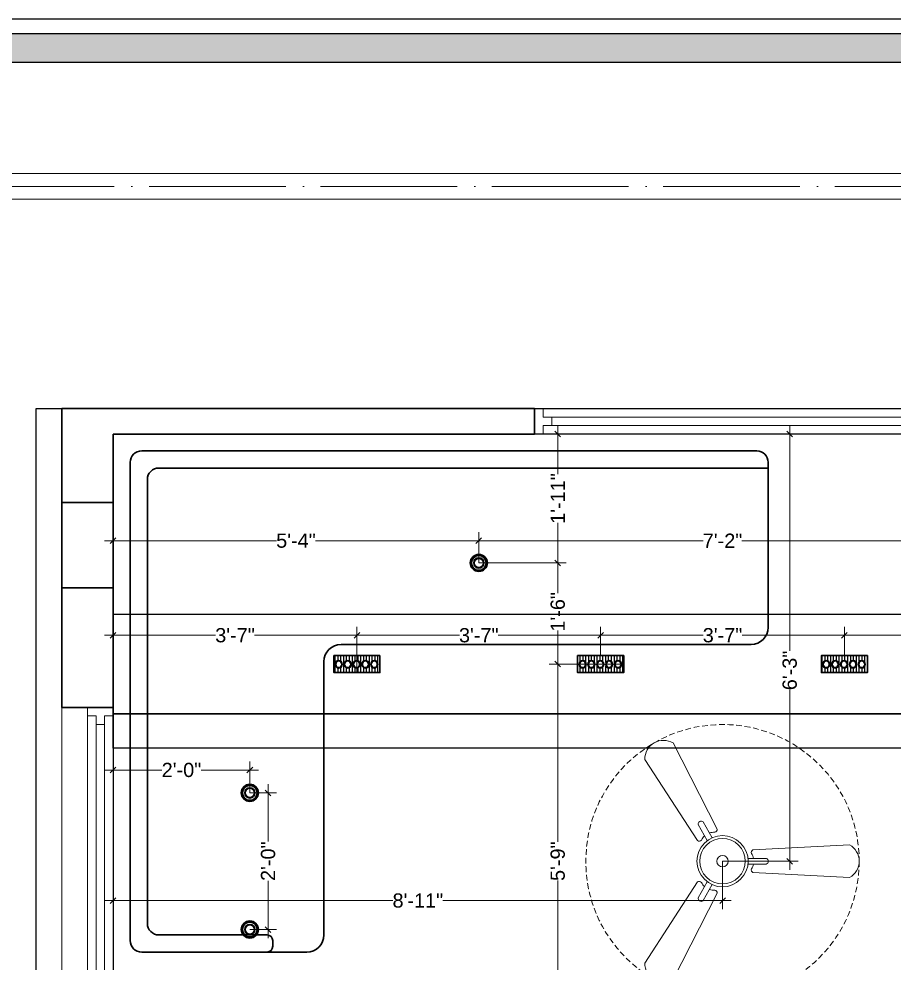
# Model space of a CAD drawing. Header units: millimetres. Extents: x 145796 to 148307, y -176303 to -174465.
# Drawn here: x 146866.1 to 147019.7, y -175955.5 to -175789.7 of the extents above; entities that cross this region are included whole.
import ezdxf

# ---------------------------------------------------------------- set-up
doc = ezdxf.new("R2010")
doc.units = ezdxf.units.MM
doc.header["$MEASUREMENT"] = 0
doc.header["$PDMODE"] = 2
doc.linetypes.add('ACAD_ISO04W100', pattern=[30, 24, -3, 0, -3])
doc.linetypes.add('DASHED', pattern=[0.75, 0.5, -0.25])
doc.layers.get('Defpoints').update_dxf_attribs({"color": 220})
for name, color, linetype, lineweight in [('COLUMN', 1, 'Continuous', 30), ('dim05', 1, 'Continuous', 13), ('Electrical', 84, 'Continuous', 30), ('FALSE CEILING', 6, 'Continuous', 30), ('FURNITURE', 32, 'Continuous', 9), ('GROUND FLOOR', 7, 'Continuous', 9), ('NAME PLATE', 7, 'Continuous', 25), ('SECOND FLOOR', 7, 'Continuous', 9), ('SECOND FLOOR  ( PLINE )', 251, 'Continuous', 30), ('SECOND FLOOR ( DW_RAIL )', 7, 'Continuous', 9), ('wall', 7, 'Continuous', 30)]:
    doc.layers.add(name, color=color, linetype=linetype, lineweight=lineweight)
doc.layers.add('hatch', color=250, linetype='Continuous', lineweight=9, transparency=0.5)
doc.layers.add('XX~SLAB ( PLINE )', color=251, linetype='Continuous', plot=False)
doc.styles.add('Aerial', font='arial.ttf')
doc.dimstyles.new('Cn_BT_9 ( BOLD )', dxfattribs={"dimtxt": 2.5, "dimasz": 1, "dimexe": 1.5, "dimexo": 0, "dimgap": 0.09, "dimtad": 0, "dimdec": 0, "dimzin": 3, "dimdsep": 46, "dimlunit": 4, "dimtxsty": 'Aerial', "dimblk": 'OBLIQUE', "dimcen": 0.09, "dimdle": 1.5, "dimclrd": 1, "dimclre": 1, "dimclrt": 5, "dimadec": 0, "dimazin": 0, "dimtfac": 0.75, "dimtdec": 0, "dimtofl": 0, "dimtmove": 0, "dimatfit": 3, "dimldrblk": 'OBLIQUE', "dimfxl": 0, "dimtolj": 1, "dimtzin": 0, "dimlwd": 15, "dimlwe": 15, "dimarcsym": 0})

# ---------------------------------------------------------------- blocks, each defined once
blk = doc.blocks.new('ceiling')
at = {"layer": 'FURNITURE', "color": 9, "lineweight": 30, "true_color": 0xc7c8ca}
for p, q in [((142904.89, -176849.37, -0.13), (143012.89, -176849.37, -0.13)), ((142902.89, -176935.37, -0.13), (142902.89, -176851.37, -0.13)), ((143014.89, -176851.37, -0.13), (143014.89, -176880.36, -0.13)), ((142907.89, -176852.37, -0.13), (143014.89, -176852.37, -0.13)), ((142905.89, -176932.37, -0.13), (142905.89, -176854.37, -0.13)), ((143011.89, -176883.36, -0.13), (142939.89, -176883.36, -0.13)), ((142936.89, -176886.36, -0.13), (142936.89, -176934.37, -0.13)), ((142926.89, -176934.37, -0.13), (142907.89, -176934.37, -0.13)), ((142927.89, -176935.37, -0.13), (142927.89, -176936.37, -0.13)), ((142933.89, -176937.37, -0.13), (142904.89, -176937.37, -0.13))]:
    blk.add_line(p, q, dxfattribs=at)
for centre, radius, start, end in [((142904.89, -176851.37, -0.13), 2, 90, 180), ((143012.89, -176851.37, -0.13), 2, 0, 90), ((142907.89, -176854.37, -0.13), 2, 90, 180), ((143011.89, -176880.36, -0.13), 3, 270, 0), ((142939.89, -176886.36, -0.13), 3, 90, 180), ((142907.89, -176932.37, -0.13), 2, 180, 270), ((142926.89, -176935.37, -0.13), 1, 0, 90), ((142933.89, -176934.37, -0.13), 3, 270, 0), ((142904.89, -176935.37, -0.13), 2, 180, 270), ((142926.89, -176936.37, -0.13), 1, 270, 0)]:
    blk.add_arc(centre, radius, start, end, dxfattribs=at)
blk = doc.blocks.new('LAYOUT FILE')
at = {"layer": 'NAME PLATE', "true_color": 0xd39e00}
h = blk.add_hatch(color=42, dxfattribs=at)
h.paths.add_polyline_path([(3346889.83, -513806.18), (3346889.83, -514260.7), (3347535.56, -514260.7), (3347535.56, -513806.18)])
h.paths.add_polyline_path([(3346894.36, -513810.71), (3347531.03, -513810.71), (3347531.03, -514256.17), (3346894.36, -514256.17)], flags=16)
at = {"layer": 'NAME PLATE', "color": 42, "true_color": 0xd39e00}
for points in [[(3346887.56, -513803.91), (3347537.83, -513803.91), (3347537.83, -514262.96), (3346887.56, -514262.96)], [(3346889.83, -513806.18), (3347535.56, -513806.18), (3347535.56, -514260.7), (3346889.83, -514260.7)], [(3346894.36, -513810.71), (3347531.03, -513810.71), (3347531.03, -514256.17), (3346894.36, -514256.17)]]:
    blk.add_lwpolyline(points, close=True, dxfattribs=at)
blk = doc.blocks.new('w')
at = {"layer": 'Electrical', "lineweight": 25, "true_color": 0x000000}
h = blk.add_hatch(dxfattribs=at)
h.set_pattern_fill('ANSI31', color=18, scale=4, angle=225)
h.set_pattern_definition([(270, (3371208.62173, -539867.7139), (0.5, -2e-16), [])])
h.paths.add_polyline_path([(3358215.1, -518899.88), (3358215.97, -518898.83, -0.675401), (3358216.43, -518897.69, -0.15536), (3358216.81, -518897.81), (3358217.43, -518897.06), (3358217.43, -518896.88), (3358209.34, -518896.88), (3358209.34, -518899.88)])
h.paths.add_polyline_path([(3358210.2, -518899.01, -1), (3358210.2, -518897.69, -1)], flags=16)
h.paths.add_polyline_path([(3358211.76, -518897.69, -1), (3358211.76, -518899.01, -1)], flags=16)
h.paths.add_polyline_path([(3358210.2, -518898.88, -1), (3358210.2, -518897.82, -1)], flags=0)
h.paths.add_polyline_path([(3358211.76, -518897.82, -1), (3358211.76, -518898.88, -1)], flags=0)
h.paths.add_polyline_path([(3358213.32, -518897.69, -1), (3358213.32, -518899.01, -1)], flags=16)
h.paths.add_polyline_path([(3358213.32, -518897.82, -1), (3358213.32, -518898.88, -1)], flags=0)
h.paths.add_polyline_path([(3358214.87, -518897.69, -1), (3358214.87, -518899.01, -1)], flags=16)
h.paths.add_polyline_path([(3358214.87, -518897.82, -1), (3358214.87, -518898.88, -1)], flags=0)
h.paths.add_polyline_path([(3358215.97, -518898.83), (3358215.1, -518899.88), (3358217.43, -518899.88), (3358217.43, -518897.06), (3358216.81, -518897.81, -0.731062), (3358216.43, -518899.01, -0.193744)], flags=17)
at = {"layer": 'Electrical', "color": 240, "true_color": 0xed1f24}
blk.add_lwpolyline([(3358217.43, -518899.88), (3358209.34, -518899.88), (3358209.34, -518896.88), (3358217.43, -518896.88)], close=True, dxfattribs=at)
at = {"layer": 'Electrical', "color": 18, "lineweight": 25, "true_color": 0x000000}
for centre, radius in [((3358210.2, -518898.35), 0.662), ((3358210.2, -518898.35), 0.53), ((3358211.76, -518898.35), 0.662), ((3358211.76, -518898.35), 0.53), ((3358213.32, -518898.35), 0.662), ((3358213.32, -518898.35), 0.53), ((3358214.87, -518898.35), 0.662), ((3358214.87, -518898.35), 0.53), ((3358216.43, -518898.35), 0.662), ((3358216.43, -518898.35), 0.53)]:
    blk.add_circle(centre, radius, dxfattribs=at)
blk = doc.blocks.new('3we')
at = {"layer": 'Electrical', "color": 18, "ltscale": 8, "true_color": 0x000000}
for radius in [1.5, 1.3, 0.904, 0.804]:
    blk.add_circle((56069.75, 46700.94), radius, dxfattribs=at)
blk = doc.blocks.new('fan plan')
at = {"layer": 'Electrical', "lineweight": 15, "ltscale": 20}
for p, q in [((4593.5, 3687.63), (4594.38, 3670.64)), ((4598.38, 3670.64), (4599.27, 3687.63)), ((4595.88, 3669.78), (4595.88, 3673.02)), ((4596.88, 3673), (4596.88, 3669.78)), ((4590.77, 3664.38), (4575.61, 3656.65)), ((4589.48, 3661.9), (4592.26, 3663.51)), ((4600.5, 3663.51), (4603.31, 3661.89)), ((4617.15, 3656.65), (4601.99, 3664.38)), ((4592.76, 3662.64), (4589.95, 3661.02)), ((4602.79, 3661.04), (4600, 3662.64)), ((4578.5, 3651.66), (4592.77, 3660.92)), ((4599.99, 3660.92), (4614.26, 3651.66))]:
    blk.add_line(p, q, dxfattribs=at)
at = {"layer": 'Electrical', "linetype": 'DASHED', "lineweight": 15, "ltscale": 2}
blk.add_circle((4596.38, 3665.31), 24, dxfattribs=at)
at = {"layer": 'Electrical', "lineweight": 15, "ltscale": 20}
for centre, major_axis, start_param, end_param in [((4596.38, 3686), (2.34, 2.34), -0.272136, 1.842967), ((4596.38, 3672.83), (0.376, 0.376), -0.465536, 1.983618), ((4596.38, 3665.31), (3.18, -3.18), 3.14161, 9.424795), ((4596.38, 3665.31), (2.83, -2.83), 1.749190548672175e-05, 6.283202799085073), ((4594.85, 3670.9), (0.382, 0.382), 2.863014, 4.257784), ((4596.38, 3668.39), (1.71, -1.71), 2.565057, 2.951308), ((4596.38, 3668.39), (1.71, 1.71), 0.19032, 0.57657), ((4597.91, 3670.9), (0.382, -0.382), 5.167028, 6.561799), ((4596.38, 3665.31), (0.707, 0.707), 1.570814, 7.853999), ((4590.78, 3663.84), (0.382, -0.382), 0.978238, 2.373008), ((4593.72, 3663.77), (1.71, -1.71), 3.855511, 4.241762), ((4599.05, 3663.77), (1.71, 1.71), 5.183051, 5.569301), ((4601.98, 3663.84), (0.382, -0.382), 2.339416, 3.734186), ((4589.87, 3661.55), (0.376, -0.376), 3.199655, 5.648809), ((4593.72, 3663.77), (1.71, -1.71), 4.659452, 5.045703), ((4592.31, 3661.2), (0.382, 0.382), -1.325776, 0.068994), ((4600.46, 3661.2), (0.382, -0.382), 3.072633, 4.467404), ((4599.05, 3663.77), (1.71, 1.71), 4.37911, 4.765361), ((4602.9, 3661.56), (0.376, 0.376), 3.723254, 6.172408), ((4578.47, 3654.97), (2.34, -2.34), 3.393055, 5.508159), ((4614.3, 3654.97), (2.34, -2.34), 5.48745, 7.602554)]:
    blk.add_ellipse(centre, major_axis=major_axis, ratio=1, start_param=start_param, end_param=end_param, dxfattribs=at)
blk = doc.blocks.new('_Oblique')
at = {"layer": 'wall', "color": 0, "lineweight": -2}
blk.add_line((-0.5, -0.5), (0.5, 0.5), dxfattribs=at)
blk = doc.blocks.new('*D190')
at = {"layer": 'Defpoints', "color": 0, "ltscale": 10, "transparency": 16777216}
for p in [(146906.62, -175925.64), (146906.62, -175949.64, -0.13), (146909.83, -175949.64)]:
    blk.add_point(p, dxfattribs=at)
at = {"layer": 'FURNITURE', "color": 1, "lineweight": 15, "ltscale": 10, "transparency": 16777216}
for p, q in [((146909.83, -175924.14), (146909.83, -175934.21)), ((146906.62, -175925.64), (146911.33, -175925.64)), ((146909.83, -175951.14), (146909.83, -175941.07)), ((146906.62, -175949.64), (146911.33, -175949.64))]:
    blk.add_line(p, q, dxfattribs=at)
for p, rotation in [((146909.83, -175925.64), 90), ((146909.83, -175949.64), 270)]:
    blk.add_blockref('_Oblique', p, dxfattribs=dict(at, rotation=rotation))
at = {"layer": 'FURNITURE', "color": 5, "ltscale": 10, "transparency": 16777216, "insert": (146909.83, -175937.64), "char_height": 2.5, "attachment_point": 5, "rotation": 90, "style": 'Aerial'}
blk.add_mtext('\\A1;2\'-0"', dxfattribs=at)
blk = doc.blocks.new('*D191')
at = {"layer": 'Defpoints', "color": 0, "ltscale": 10, "transparency": 16777216}
for p in [(146925.42, -175897.97), (146882.62, -175903.02, -0.88), (146925.42, -175904.52, -0.88)]:
    blk.add_point(p, dxfattribs=at)
at = {"layer": 'FURNITURE', "color": 1, "lineweight": 15, "ltscale": 10, "transparency": 16777216}
for p, q in [((146881.12, -175897.97), (146900.61, -175897.97)), ((146882.62, -175903.02), (146882.62, -175896.47)), ((146926.92, -175897.97), (146907.44, -175897.97)), ((146925.42, -175904.52), (146925.42, -175896.47))]:
    blk.add_line(p, q, dxfattribs=at)
at = {"layer": 'FURNITURE', "color": 1, "lineweight": 15, "ltscale": 10, "transparency": 16777216, "rotation": 180}
blk.add_blockref('_Oblique', (146882.62, -175897.97), dxfattribs=at)
at = {"layer": 'FURNITURE', "color": 1, "lineweight": 15, "ltscale": 10, "transparency": 16777216}
blk.add_blockref('_Oblique', (146925.42, -175897.97), dxfattribs=at)
at = {"layer": 'FURNITURE', "color": 5, "ltscale": 10, "transparency": 16777216, "insert": (146904.02, -175897.97), "char_height": 2.5, "attachment_point": 5, "style": 'Aerial'}
blk.add_mtext('\\A1;3\'-7"', dxfattribs=at)
blk = doc.blocks.new('*D192')
at = {"layer": 'Defpoints', "color": 0, "ltscale": 10, "transparency": 16777216}
for p in [(146968.22, -175897.97), (146968.22, -175901.52, -0.88), (146925.42, -175904.52, -0.88)]:
    blk.add_point(p, dxfattribs=at)
at = {"layer": 'FURNITURE', "color": 1, "lineweight": 15, "ltscale": 10, "transparency": 16777216}
for p, q in [((146923.92, -175897.97), (146943.41, -175897.97)), ((146925.42, -175904.52), (146925.42, -175896.47)), ((146969.72, -175897.97), (146950.24, -175897.97)), ((146968.22, -175901.52), (146968.22, -175896.47))]:
    blk.add_line(p, q, dxfattribs=at)
at = {"layer": 'FURNITURE', "color": 1, "lineweight": 15, "ltscale": 10, "transparency": 16777216, "rotation": 180}
blk.add_blockref('_Oblique', (146925.42, -175897.97), dxfattribs=at)
at = {"layer": 'FURNITURE', "color": 1, "lineweight": 15, "ltscale": 10, "transparency": 16777216}
blk.add_blockref('_Oblique', (146968.22, -175897.97), dxfattribs=at)
at = {"layer": 'FURNITURE', "color": 5, "ltscale": 10, "transparency": 16777216, "insert": (146946.82, -175897.97), "char_height": 2.5, "attachment_point": 5, "style": 'Aerial'}
blk.add_mtext('\\A1;3\'-7"', dxfattribs=at)
blk = doc.blocks.new('*D193')
at = {"layer": 'Defpoints', "color": 0, "ltscale": 10, "transparency": 16777216}
for p in [(147011.02, -175897.97), (146968.22, -175901.52, -0.88), (147011.02, -175901.52, -0.88)]:
    blk.add_point(p, dxfattribs=at)
at = {"layer": 'FURNITURE', "color": 1, "lineweight": 15, "ltscale": 10, "transparency": 16777216}
for p, q in [((146966.72, -175897.97), (146986.21, -175897.97)), ((146968.22, -175901.52), (146968.22, -175896.47)), ((147012.52, -175897.97), (146993.04, -175897.97)), ((147011.02, -175901.52), (147011.02, -175896.47))]:
    blk.add_line(p, q, dxfattribs=at)
at = {"layer": 'FURNITURE', "color": 1, "lineweight": 15, "ltscale": 10, "transparency": 16777216, "rotation": 180}
blk.add_blockref('_Oblique', (146968.22, -175897.97), dxfattribs=at)
at = {"layer": 'FURNITURE', "color": 1, "lineweight": 15, "ltscale": 10, "transparency": 16777216}
blk.add_blockref('_Oblique', (147011.02, -175897.97), dxfattribs=at)
at = {"layer": 'FURNITURE', "color": 5, "ltscale": 10, "transparency": 16777216, "insert": (146989.62, -175897.97), "char_height": 2.5, "attachment_point": 5, "style": 'Aerial'}
blk.add_mtext('\\A1;3\'-7"', dxfattribs=at)
blk = doc.blocks.new('*D194')
at = {"layer": 'Defpoints', "color": 0, "ltscale": 10, "transparency": 16777216}
for p in [(147053.82, -175897.97), (147011.02, -175901.52, -0.88), (147053.82, -175901.52, -0.88)]:
    blk.add_point(p, dxfattribs=at)
at = {"layer": 'FURNITURE', "color": 1, "lineweight": 15, "ltscale": 10, "transparency": 16777216}
for p, q in [((147009.52, -175897.97), (147029.01, -175897.97)), ((147011.02, -175901.52), (147011.02, -175896.47)), ((147055.32, -175897.97), (147035.84, -175897.97)), ((147053.82, -175901.52), (147053.82, -175896.47))]:
    blk.add_line(p, q, dxfattribs=at)
at = {"layer": 'FURNITURE', "color": 1, "lineweight": 15, "ltscale": 10, "transparency": 16777216, "rotation": 180}
blk.add_blockref('_Oblique', (147011.02, -175897.97), dxfattribs=at)
at = {"layer": 'FURNITURE', "color": 1, "lineweight": 15, "ltscale": 10, "transparency": 16777216}
blk.add_blockref('_Oblique', (147053.82, -175897.97), dxfattribs=at)
at = {"layer": 'FURNITURE', "color": 5, "ltscale": 10, "transparency": 16777216, "insert": (147032.42, -175897.97), "char_height": 2.5, "attachment_point": 5, "style": 'Aerial'}
blk.add_mtext('\\A1;3\'-7"', dxfattribs=at)
blk = doc.blocks.new('*D196')
at = {"layer": 'Defpoints', "color": 0, "ltscale": 10, "transparency": 16777216}
for p in [(146882.62, -175937.64, 0.75), (146989.62, -175937.64, -0.13), (146882.62, -175944.56)]:
    blk.add_point(p, dxfattribs=at)
at = {"layer": 'FURNITURE', "color": 1, "lineweight": 15, "ltscale": 10, "transparency": 16777216}
for p, q in [((146882.62, -175937.64), (146882.62, -175946.06)), ((146989.62, -175937.64), (146989.62, -175946.06)), ((146881.12, -175944.56), (146931.74, -175944.56)), ((146991.12, -175944.56), (146940.51, -175944.56))]:
    blk.add_line(p, q, dxfattribs=at)
at = {"layer": 'FURNITURE', "color": 1, "lineweight": 15, "ltscale": 10, "transparency": 16777216, "rotation": 180}
blk.add_blockref('_Oblique', (146882.62, -175944.56), dxfattribs=at)
at = {"layer": 'FURNITURE', "color": 1, "lineweight": 15, "ltscale": 10, "transparency": 16777216}
blk.add_blockref('_Oblique', (146989.62, -175944.56), dxfattribs=at)
at = {"layer": 'FURNITURE', "color": 5, "ltscale": 10, "transparency": 16777216, "insert": (146936.12, -175944.56), "char_height": 2.5, "attachment_point": 5, "style": 'Aerial'}
blk.add_mtext('\\A1;8\'-11"', dxfattribs=at)
blk = doc.blocks.new('*D197')
at = {"layer": 'Defpoints', "color": 0, "ltscale": 10, "transparency": 16777216}
for p in [(146989.62, -175862.64, -0.13), (147001.42, -175862.64), (146989.62, -175937.64)]:
    blk.add_point(p, dxfattribs=at)
at = {"layer": 'FURNITURE', "color": 1, "lineweight": 15, "ltscale": 10, "transparency": 16777216}
for p, q in [((147001.42, -175861.14), (147001.42, -175900.72)), ((146989.62, -175862.64), (147002.92, -175862.64)), ((147001.42, -175939.14), (147001.42, -175907.56)), ((146989.62, -175937.64), (147002.92, -175937.64))]:
    blk.add_line(p, q, dxfattribs=at)
for p, rotation in [((147001.42, -175862.64), 90), ((147001.42, -175937.64), 270)]:
    blk.add_blockref('_Oblique', p, dxfattribs=dict(at, rotation=rotation))
at = {"layer": 'FURNITURE', "color": 5, "ltscale": 10, "transparency": 16777216, "insert": (147001.42, -175904.14), "char_height": 2.5, "attachment_point": 5, "rotation": 90, "style": 'Aerial'}
blk.add_mtext('\\A1;6\'-3"', dxfattribs=at)
blk = doc.blocks.new('*D198')
at = {"layer": 'Defpoints', "color": 0, "ltscale": 10, "transparency": 16777216}
for p in [(146946.82, -175885.25, -0.88), (146960.69, -175903.02), (146972.27, -175903.02, -0.88)]:
    blk.add_point(p, dxfattribs=at)
at = {"layer": 'FURNITURE', "color": 1, "lineweight": 15, "ltscale": 10, "transparency": 16777216}
for p, q in [((146960.69, -175883.75), (146960.69, -175890.56)), ((146946.82, -175885.25), (146962.19, -175885.25)), ((146960.69, -175904.52), (146960.69, -175897.15)), ((146972.27, -175903.02), (146959.19, -175903.02))]:
    blk.add_line(p, q, dxfattribs=at)
for p, rotation in [((146960.69, -175885.25), 90), ((146960.69, -175903.02), 270)]:
    blk.add_blockref('_Oblique', p, dxfattribs=dict(at, rotation=rotation))
at = {"layer": 'FURNITURE', "color": 5, "ltscale": 10, "transparency": 16777216, "insert": (146960.69, -175893.85), "char_height": 2.5, "attachment_point": 5, "rotation": 90, "style": 'Aerial'}
blk.add_mtext('\\A1;1\'-6"', dxfattribs=at)
blk = doc.blocks.new('*D199')
at = {"layer": 'Defpoints', "color": 0, "ltscale": 10, "transparency": 16777216}
for p in [(146972.27, -175903.02, -0.88), (146960.69, -175972.25), (146972.27, -175972.25, -0.88)]:
    blk.add_point(p, dxfattribs=at)
at = {"layer": 'FURNITURE', "color": 1, "lineweight": 15, "ltscale": 10, "transparency": 16777216}
for p, q in [((146960.69, -175901.52), (146960.69, -175934.23)), ((146972.27, -175903.02), (146959.19, -175903.02)), ((146960.69, -175973.75), (146960.69, -175941.05)), ((146972.27, -175972.25), (146959.19, -175972.25))]:
    blk.add_line(p, q, dxfattribs=at)
for p, rotation in [((146960.69, -175903.02), 90), ((146960.69, -175972.25), 270)]:
    blk.add_blockref('_Oblique', p, dxfattribs=dict(at, rotation=rotation))
at = {"layer": 'FURNITURE', "color": 5, "ltscale": 10, "transparency": 16777216, "insert": (146960.69, -175937.64), "char_height": 2.5, "attachment_point": 5, "rotation": 90, "style": 'Aerial'}
blk.add_mtext('\\A1;5\'-9"', dxfattribs=at)
blk = doc.blocks.new('*D207')
at = {"layer": 'Defpoints', "color": 0, "ltscale": 10, "transparency": 16777216}
for p in [(146882.62, -175921.63), (146882.62, -175925.64, -0.13), (146906.62, -175925.64)]:
    blk.add_point(p, dxfattribs=at)
at = {"layer": 'FURNITURE', "color": 1, "lineweight": 15, "ltscale": 10, "transparency": 16777216}
for p, q in [((146882.62, -175925.64), (146882.62, -175920.13)), ((146906.62, -175925.64), (146906.62, -175920.13)), ((146881.12, -175921.63), (146891.19, -175921.63)), ((146908.12, -175921.63), (146898.06, -175921.63))]:
    blk.add_line(p, q, dxfattribs=at)
at = {"layer": 'FURNITURE', "color": 1, "lineweight": 15, "ltscale": 10, "transparency": 16777216, "rotation": 180}
blk.add_blockref('_Oblique', (146882.62, -175921.63), dxfattribs=at)
at = {"layer": 'FURNITURE', "color": 1, "lineweight": 15, "ltscale": 10, "transparency": 16777216}
blk.add_blockref('_Oblique', (146906.62, -175921.63), dxfattribs=at)
at = {"layer": 'FURNITURE', "color": 5, "ltscale": 10, "transparency": 16777216, "insert": (146894.62, -175921.63), "char_height": 2.5, "attachment_point": 5, "style": 'Aerial'}
blk.add_mtext('\\A1;2\'-0"', dxfattribs=at)
blk = doc.blocks.new('*D209')
at = {"layer": 'Defpoints', "color": 0, "ltscale": 10, "transparency": 16777216}
for p in [(146956.62, -175862.64, -0.13), (146960.69, -175862.64), (146946.82, -175885.25, -0.88)]:
    blk.add_point(p, dxfattribs=at)
at = {"layer": 'FURNITURE', "color": 1, "lineweight": 15, "ltscale": 10, "transparency": 16777216}
for p, q in [((146960.69, -175861.14), (146960.69, -175869.68)), ((146956.62, -175862.64), (146962.19, -175862.64)), ((146960.69, -175886.75), (146960.69, -175878.21)), ((146946.82, -175885.25), (146962.19, -175885.25))]:
    blk.add_line(p, q, dxfattribs=at)
for p, rotation in [((146960.69, -175862.64), 90), ((146960.69, -175885.25), 270)]:
    blk.add_blockref('_Oblique', p, dxfattribs=dict(at, rotation=rotation))
at = {"layer": 'FURNITURE', "color": 5, "ltscale": 10, "transparency": 16777216, "insert": (146960.69, -175873.95), "char_height": 2.5, "attachment_point": 5, "rotation": 90, "style": 'Aerial'}
blk.add_mtext('\\A1;1\'-11"', dxfattribs=at)
blk = doc.blocks.new('*D228')
at = {"layer": 'Defpoints', "color": 0, "ltscale": 10, "transparency": 16777216}
for p in [(146882.62, -175881.36), (146882.62, -175885.25), (146946.82, -175885.25, -0.75)]:
    blk.add_point(p, dxfattribs=at)
at = {"layer": 'FURNITURE', "color": 1, "lineweight": 15, "ltscale": 10, "transparency": 16777216}
for p, q in [((146881.12, -175881.36), (146911.31, -175881.36)), ((146882.62, -175885.25), (146882.62, -175879.86)), ((146948.32, -175881.36), (146918.14, -175881.36)), ((146946.82, -175885.25), (146946.82, -175879.86))]:
    blk.add_line(p, q, dxfattribs=at)
at = {"layer": 'FURNITURE', "color": 1, "lineweight": 15, "ltscale": 10, "transparency": 16777216, "rotation": 180}
blk.add_blockref('_Oblique', (146882.62, -175881.36), dxfattribs=at)
at = {"layer": 'FURNITURE', "color": 1, "lineweight": 15, "ltscale": 10, "transparency": 16777216}
blk.add_blockref('_Oblique', (146946.82, -175881.36), dxfattribs=at)
at = {"layer": 'FURNITURE', "color": 5, "ltscale": 10, "transparency": 16777216, "insert": (146914.72, -175881.36), "char_height": 2.5, "attachment_point": 5, "style": 'Aerial'}
blk.add_mtext('\\A1;5\'-4"', dxfattribs=at)
blk = doc.blocks.new('*D229')
at = {"layer": 'Defpoints', "color": 0, "ltscale": 10, "transparency": 16777216}
for p in [(147032.42, -175881.36), (146946.82, -175885.25, -0.75), (147032.42, -175885.25, -1.63)]:
    blk.add_point(p, dxfattribs=at)
at = {"layer": 'FURNITURE', "color": 1, "lineweight": 15, "ltscale": 10, "transparency": 16777216}
for p, q in [((146945.32, -175881.36), (146986.22, -175881.36)), ((146946.82, -175885.25), (146946.82, -175879.86)), ((147033.92, -175881.36), (146993.03, -175881.36)), ((147032.42, -175885.25), (147032.42, -175879.86))]:
    blk.add_line(p, q, dxfattribs=at)
at = {"layer": 'FURNITURE', "color": 1, "lineweight": 15, "ltscale": 10, "transparency": 16777216, "rotation": 180}
blk.add_blockref('_Oblique', (146946.82, -175881.36), dxfattribs=at)
at = {"layer": 'FURNITURE', "color": 1, "lineweight": 15, "ltscale": 10, "transparency": 16777216}
blk.add_blockref('_Oblique', (147032.42, -175881.36), dxfattribs=at)
at = {"layer": 'FURNITURE', "color": 5, "ltscale": 10, "transparency": 16777216, "insert": (146989.62, -175881.36), "char_height": 2.5, "attachment_point": 5, "style": 'Aerial'}
blk.add_mtext('\\A1;7\'-2"', dxfattribs=at)

msp = doc.modelspace()

# ---------------------------------------------------------------- linework, layer by layer
at = {"layer": 'COLUMN', "elevation": -0.13}
msp.add_lwpolyline([(146873.62, -175874.64), (146882.62, -175874.64), (146882.62, -175889.64), (146873.62, -175889.64)], close=True, dxfattribs=at)
at = {"layer": 'FALSE CEILING', "lineweight": 25}
msp.add_lwpolyline([(147096.62, -176004.64), (147096.62, -175862.64), (146882.62, -175862.64), (146882.62, -176004.64)], close=True, dxfattribs=at)
at = {"layer": 'FALSE CEILING', "lineweight": 25, "elevation": -0.88}
for points in [[(147096.62, -175894.25), (147096.62, -175911.79), (146882.62, -175911.79), (146882.62, -175894.25)], [(147096.62, -175911.79), (147096.62, -175917.79), (146882.62, -175917.79), (146882.62, -175911.79)]]:
    msp.add_lwpolyline(points, close=True, dxfattribs=at)
at = {"layer": 'GROUND FLOOR'}
for p, q in [((146773.87, -175816.89, -0.13), (147274.12, -175816.89, -0.13)), ((146778.37, -175821.39, -0.13), (147274.12, -175821.39, -0.13))]:
    msp.add_line(p, q, dxfattribs=at)
at = {"layer": 'GROUND FLOOR', "color": 1, "linetype": 'ACAD_ISO04W100', "elevation": -0.13}
msp.add_lwpolyline([(147274.12, -175819.14), (146776.12, -175819.14), (146776.12, -176281.64), (147274.12, -176281.64)], dxfattribs=at)
at = {"layer": 'SECOND FLOOR'}
for p, q in [((146873.62, -175858.14, -0.13), (147274.12, -175858.14, -0.13)), ((146873.62, -175858.14, -0.13), (146873.62, -176167.14, -0.13)), ((146956.62, -175858.14, -0.13), (146956.62, -175862.64, -0.13)), ((146882.62, -176012.64, -0.13), (146882.62, -175862.64, -0.13)), ((146882.62, -175862.64, -0.13), (147096.62, -175862.64, -0.13)), ((146882.62, -175910.64, -0.13), (146873.62, -175910.64, -0.13))]:
    msp.add_line(p, q, dxfattribs=at)
at = {"layer": 'SECOND FLOOR', "elevation": -0.13}
msp.add_lwpolyline([(147026.62, -175858.14), (147025.12, -175858.14), (147025.12, -175859.64), (147023.62, -175859.64), (147023.62, -175861.14), (146959.62, -175861.14), (146959.62, -175859.64), (146958.12, -175859.64), (146958.12, -175858.14), (146956.62, -175858.14), (146956.62, -175862.64), (146958.12, -175862.64), (146958.12, -175861.14), (146959.62, -175861.14), (146959.62, -175859.64), (147023.62, -175859.64), (147023.62, -175861.14), (147025.12, -175861.14), (147025.12, -175862.64), (147026.62, -175862.64), (147026.62, -175858.14), (146956.62, -175858.14), (146956.62, -175862.64), (147026.62, -175862.64)], close=True, dxfattribs=at)
at = {"layer": 'SECOND FLOOR  ( PLINE )', "elevation": -0.13}
msp.add_lwpolyline([(146882.62, -175862.64), (146956.62, -175862.64), (146956.62, -175858.14), (146873.62, -175858.14), (146873.62, -175910.64), (146882.62, -175910.64)], close=True, dxfattribs=at)
at = {"layer": 'SECOND FLOOR ( DW_RAIL )', "elevation": -0.13}
msp.add_lwpolyline([(146882.62, -175963.64), (146882.62, -175962.14), (146881.12, -175962.14), (146881.12, -175960.64), (146879.62, -175960.64), (146879.62, -175913.64), (146881.12, -175913.64), (146881.12, -175912.14), (146882.62, -175912.14), (146882.62, -175910.64), (146878.12, -175910.64), (146878.12, -175912.14), (146879.62, -175912.14), (146879.62, -175913.64), (146881.12, -175913.64), (146881.12, -175960.64), (146879.62, -175960.64), (146879.62, -175962.14), (146878.12, -175962.14), (146878.12, -175963.64), (146882.62, -175963.64), (146882.62, -175910.64), (146878.12, -175910.64), (146878.12, -175963.64)], close=True, dxfattribs=at)
at = {"layer": 'XX~SLAB ( PLINE )', "elevation": -0.13}
msp.add_lwpolyline([(146869.12, -175858.14), (147274.12, -175858.14), (147274.12, -176167.14), (147265.12, -176167.14), (147245.32, -176167.14), (147204.98, -176167.14), (147179.62, -176167.14), (147032.62, -176167.14), (146959.38, -176167.14), (146869.12, -176167.14)], close=True, dxfattribs=at)

# ---------------------------------------------------------------- block references
at = {"layer": 'dim05', "xscale": -1, "rotation": 180}
msp.add_blockref('3we', (90877.08, -129184.32, -1.63), dxfattribs=at)
at = {"layer": 'dim05', "xscale": -1}
for p in [(202976.37, -222626.58, -0.88), (202976.37, -222650.58, -0.88)]:
    msp.add_blockref('3we', p, dxfattribs=at)
at = {"layer": 'FALSE CEILING', "lineweight": 25}
msp.add_blockref('ceiling', (3982.74, 983.78, -0.13), dxfattribs=at)
at = {"layer": 'FALSE CEILING', "lineweight": 5, "rotation": 270}
msp.add_blockref('fan plan', (143324.31, -171341.26, -1.13), dxfattribs=at)
at = {"layer": 'hatch', "lineweight": 30, "xscale": -1, "rotation": 180}
for p in [(-3211287.96, -694801.4, -1.63), (-3211245.16, -694801.4, -1.63), (-3211202.36, -694801.4, -1.63)]:
    msp.add_blockref('w', p, dxfattribs=at)
at = {"layer": 'NAME PLATE', "lineweight": 0, "xscale": 1.118853953940139, "yscale": 1.118853953940139, "zscale": 1.118853953940139}
msp.add_blockref('LAYOUT FILE', (-3597964.09, 399081.82), dxfattribs=at)

# ---------------------------------------------------------------- dimensions: what is measured, and where the dimension line sits
at = {"layer": 'FURNITURE', "ltscale": 10}
dim = msp.add_linear_dim(base=(146960.69, -175862.64, -0.75), p1=(146946.82, -175885.25, -1.63), p2=(146956.62, -175862.64, -0.88), angle=90, dimstyle='Cn_BT_9 ( BOLD )', override={"dimtmove": 1}, dxfattribs=at)
dim.commit()
dim.dimension.update_dxf_attribs({"geometry": '*D209', "text_midpoint": (146960.69, -175873.95, -0.75)})
dim = msp.add_linear_dim(base=(147001.42, -175862.64, -1.01), p1=(146989.62, -175937.64, -1.01), p2=(146989.62, -175862.64, -1.13), angle=90, dimstyle='Cn_BT_9 ( BOLD )', dxfattribs=at)
dim.commit()
dim.dimension.update_dxf_attribs({"geometry": '*D197', "text_midpoint": (147001.42, -175904.14, -1.01), "dimtype": 160})
for base, p1, p2, picture, middle in [((146882.62, -175881.36), (146946.82, -175885.25, -0.75), (146882.62, -175885.25), '*D228', (146914.72, -175881.36)), ((146925.42, -175897.97, -0.75), (146882.62, -175903.02, -1.63), (146925.42, -175904.52, -1.63), '*D191', (146904.02, -175897.97, -0.75)), ((146882.62, -175921.63, -0.75), (146906.62, -175925.64, -0.75), (146882.62, -175925.64, -0.88), '*D207', (146894.62, -175921.63, -0.75)), ((146882.62, -175944.56, -1.63), (146989.62, -175937.64, -1.76), (146882.62, -175937.64, -0.88), '*D196', (146936.12, -175944.56, -1.63))]:
    dim = msp.add_linear_dim(base=base, p1=p1, p2=p2, dimstyle='Cn_BT_9 ( BOLD )', dxfattribs=at)
    dim.commit()
    dim.dimension.update_dxf_attribs({"geometry": picture, "text_midpoint": middle})
for base, p1, p2, picture, middle in [((147032.42, -175881.36), (146946.82, -175885.25, -0.75), (147032.42, -175885.25, -1.63), '*D229', (146989.62, -175881.36)), ((146968.22, -175897.97, -0.75), (146925.42, -175904.52, -1.63), (146968.22, -175901.52, -1.63), '*D192', (146946.82, -175897.97, -0.75)), ((147011.02, -175897.97, -0.75), (146968.22, -175901.52, -1.63), (147011.02, -175901.52, -1.63), '*D193', (146989.62, -175897.97, -0.75)), ((147053.82, -175897.97, -0.75), (147011.02, -175901.52, -1.63), (147053.82, -175901.52, -1.63), '*D194', (147032.42, -175897.97, -0.75))]:
    dim = msp.add_linear_dim(base=base, p1=p1, p2=p2, dimstyle='Cn_BT_9 ( BOLD )', override={"dimtmove": 1}, dxfattribs=at)
    dim.commit()
    dim.dimension.update_dxf_attribs({"geometry": picture, "text_midpoint": middle})
for base, p1, p2, picture, middle in [((146960.69, -175903.02, -0.75), (146946.82, -175885.25, -1.63), (146972.27, -175903.02, -1.63), '*D198', (146960.69, -175893.85, -0.75)), ((146960.69, -175972.25, -0.75), (146972.27, -175903.02, -1.63), (146972.27, -175972.25, -1.63), '*D199', (146960.69, -175937.64, -0.75))]:
    dim = msp.add_linear_dim(base=base, p1=p1, p2=p2, angle=90, dimstyle='Cn_BT_9 ( BOLD )', override={"dimtmove": 1}, dxfattribs=at)
    dim.commit()
    dim.dimension.update_dxf_attribs({"geometry": picture, "text_midpoint": middle, "dimtype": 160})
dim = msp.add_linear_dim(base=(146909.83, -175949.64, -0.75), p1=(146906.62, -175925.64, -0.75), p2=(146906.62, -175949.64, -0.88), angle=90, dimstyle='Cn_BT_9 ( BOLD )', dxfattribs=at)
dim.commit()
dim.dimension.update_dxf_attribs({"geometry": '*D190', "text_midpoint": (146909.83, -175937.64, -0.75)})

doc.saveas('drawing.dxf')
